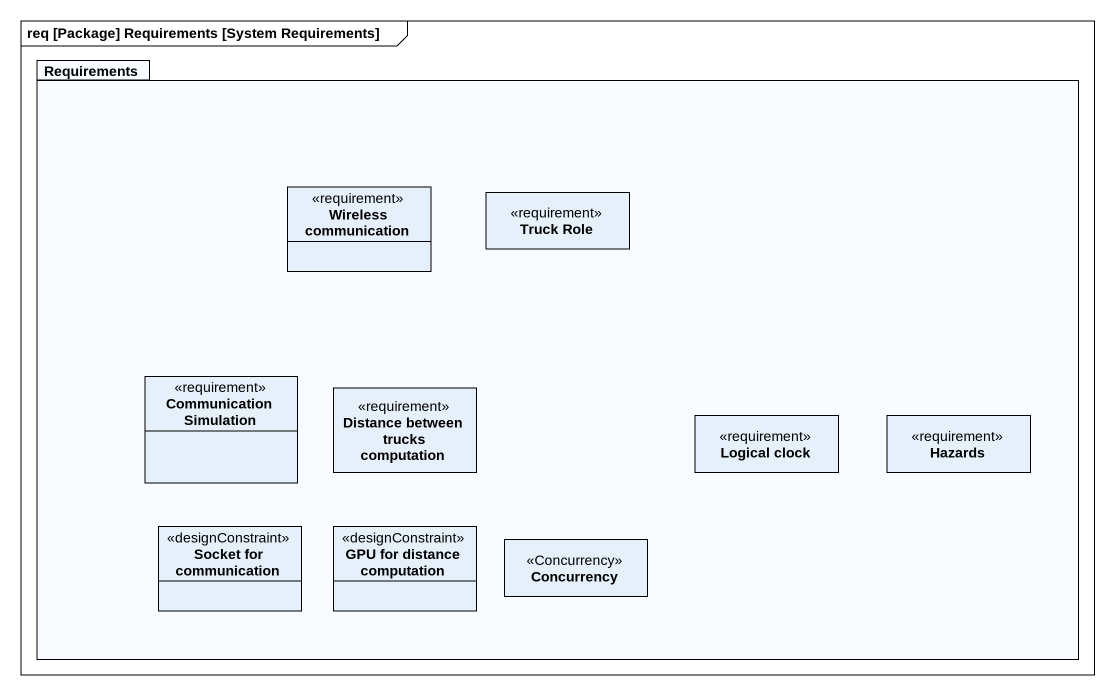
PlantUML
@startuml
mainframe req [Package] Requirements [System Requirements]
hide circle
hide empty members
package Requirements {
  class "Wireless communication" as Wireless_communication <<requirement>>
  class "Truck Role" as Truck_Role <<requirement>>
  class "Communication Simulation" as Communication_Simulation <<requirement>>
  class "Distance between trucks computation" as Distance_between_trucks <<requirement>>
  class "Logical clock" as Logical_clock <<requirement>>
  class Hazards <<requirement>>
  class "Socket for communication" as Socket_for_communication <<designConstraint>>
  class "GPU for distance computation" as GPU_for_distance_computation <<designConstraint>>
  class Concurrency <<Concurrency>>
}
@enduml
